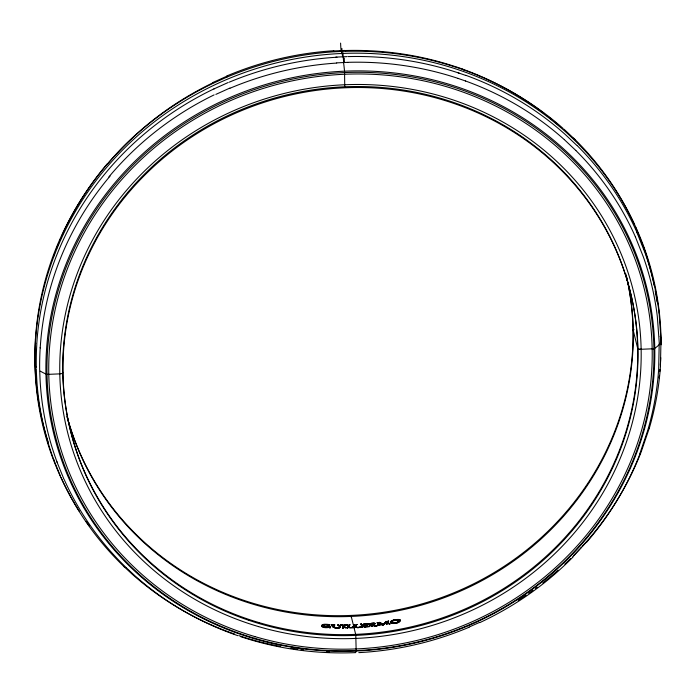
<?xml version="1.0" encoding="UTF-8"?>
<svg xmlns="http://www.w3.org/2000/svg" width="696" height="696" viewBox="0 0 696 696"><rect width="100%" height="100%" fill="white"/><g stroke="black" fill="none" stroke-linecap="round" stroke-linejoin="round"><path stroke-width="1.04" d="M346.312 625.043L347.295 625.226M345.399 625.06L344.642 625.243M346.138 628.053L346.112 627.635A1.505 0.47 0.6 0 1 345.486 627.601L345.538 627.609M346.112 627.635L345.181 627.844M379.868 625.617C378.694 625.556 377.006 620.528 381.121 624.138M341.727 625.095L342.71 625.295M342.475 628.096L342.449 627.679A1.522 0.496 1.3 0 0 343.389 627.609L342.998 625.269L343.485 627.47A2.645 0.818 1.1 0 0 343.502 627.313L343.345 627.035M378.18 623.355L378.18 623.259M340.1 626.765L339.996 626.269L340.126 627.061A12.528 3.88 1.7 0 0 340.118 626.861L340.126 626.878M337.725 625.086L339.474 626.67A7.874 2.436 1.9 0 1 339.596 627.079A3.193 0.992 2 0 1 339.43 627.287L339.335 627.357M366.531 623.86L366.844 623.529L367.088 624.425M378.589 623.433L378.981 622.972M378.589 623.381L378.128 623.381M334.793 625.043L333.836 625.278L334.193 626.844A2.801 0.861 3 0 0 336.733 627.679A3.21 1.044 2.5 0 0 339.526 627.427M378.163 623.599L378.163 623.659A22.307 7.108 -6 0 1 377.885 624.634L377.885 624.59M351.08 616.961L351.193 616.264L355.778 634.761L356.169 650.969A58.212 3.915 87.6 0 1 355.378 652.613L355.595 652.604M331.366 624.66C332.027 626.792 336.168 629.767 339.952 627.635M330.156 626.739L330.017 627.992M660.443 366.192L661.009 339.187L659.077 312.922M329.182 625.669L329.399 624.669L323.631 624.529A5.203 1.531 4.5 0 0 322.883 624.703L321.595 625.443M329.556 625.678L329.399 624.669L329.582 625.382M329.991 627.992L330.017 627.688A2.601 0.8 3.8 0 0 329.904 627.505L329.626 627.348M329.008 625.66L329.034 625.356A2.366 0.722 3.9 0 0 327.981 624.79A3.463 1.035 4.4 0 0 323.483 624.782M329.626 627.662L327.616 627.374A4.133 1.314 4.9 0 1 325.772 627.479M399.008 619.527A4.742 1.418 -10.1 0 0 395.38 619.762C385.019 621.711 394.31 625.756 399.321 621.911C402.566 618.118 391.404 619.91 390.456 622.328A4.55 1.505 -9.7 0 0 393.031 623.285A5.429 1.818 -9.9 0 0 397.407 622.433M378.058 624.068L378.085 624.399M387.515 621.476L388.603 621.067L387.733 621.598M373.508 624.121L374.987 623.372L372.169 623.442M649.177 428.519L641.312 451.513M340.022 627.635A4.654 1.435 2 0 0 340.083 627.192L340.118 627.113M367.653 626.548L367.227 627.079L367.558 625.765M360.589 626.783L360.624 626.687M639.702 453.983L647.497 431.181A310.747 294.321 -14 0 0 658.651 369.367L659.234 342.589L657.32 316.541A310.79 294.382 -13.9 0 0 643.426 257.094L635.352 236.77M366.505 623.59L365.061 624.103M353.09 626.696L353.594 626.974L353.09 627M353.507 626.887L352.872 627.983L353.298 627.409M360.78 626.287L360.258 627.609M353.403 627.461L353.498 626.983M377.919 624.886L377.641 625.365M386.08 621.345L385.697 621.676A33.504 10.797 -7.3 0 1 385.506 621.946L384.192 623.381M321.639 625.399L322.866 624.695A5.003 1.496 4.8 0 1 323.753 624.503L323.918 624.495M339.5 627.218L339.526 627.174A7.526 2.332 1.9 0 0 339.544 626.661L339.561 626.974A6.473 2.001 1.5 0 1 339.5 627.566C338.099 628.618 331.914 626.87 333.654 627.444M330.182 626.609L330.8 626.33L330.504 626.765M587.302 540.696L582.343 546.273M586.136 542.436L572.712 556.93M385.062 622.415L384.627 622.894M382.852 625.33L384.427 623.955M382.93 624.39L384.366 623.677L383.452 624.512M384.488 623.05L383.357 624.617M383.409 624.216L382.478 623.868M384.862 622.99L384.157 623.755M580.655 548.109L581.499 547.195M383.6 624.008L384.096 623.477M384.027 624.382L383.54 624.416M384.053 624.008L384.383 623.659M384.018 623.903C386.297 619.762 388.464 625.887 386.106 622.05M384.096 624.303L383.313 624.808M384.523 623.851L386.271 622.294M579.812 549.022L573.765 555.321M334.028 626.539L333.784 625.199A2.262 0.696 2.9 0 1 333.81 624.991L334.036 624.895A1.958 0.566 2.6 0 1 334.837 624.886A1.514 0.444 2.6 0 0 333.836 624.921M339.317 627.67L339.883 627.383L339.483 627.566M362.381 626.809L361.407 627L362.285 627.174M328.773 627.209L329.33 627.279M385.297 622.746L386.167 622.007M387.254 624.025A1.783 0.574 -8.1 0 0 387.298 623.86L387.194 624.068A1.566 0.522 -7.9 0 1 386.35 624.295L386.393 624.599M355.221 627.209L355.195 627.226A1.618 0.539 -1.1 0 1 354.22 627.4L354.595 627.801M343.424 627.548L343.372 627.575A1.897 0.626 1.4 0 1 342.449 627.688L342.71 627.783M339.37 627.635L338.204 627.783M344.546 624.965L344.581 624.956A1.966 0.574 0.4 0 1 345.433 624.895L344.459 625.008A2.288 0.713 0.7 0 0 344.389 625.243L344.755 627.079M356.387 624.86L357.205 624.451L356.204 624.643A2.48 0.783 -1.8 0 0 356.161 624.86L356.187 625.26M212.898 82.485L227 76.125M212.584 83.563L226.809 77.152M213.916 88.923L228.14 82.519M215.847 94.395L229.941 88.035M479.596 622.381L469.008 627.079M387.681 621.293L387.715 621.284A2.123 0.635 -8.7 0 1 388.603 621.102L388.62 621.25M333.871 625.252L333.897 625.234A1.888 0.583 2.9 0 1 333.845 624.938M374.083 624.182L374.979 623.572L373.674 624.895M373.978 624.225C372.656 625.06 368.41 624.408 372.169 626.209M355.064 627.296L354.595 627.496M369.524 626.6L368.715 626.731M356.317 624.582L356.918 624.469M362.251 626.878L362.207 626.896A1.923 0.644 -2.6 0 1 361.407 627.018L362.137 627.374M355.038 627.609L354.229 627.705M350.018 624.782A3.558 1.053 -0.6 0 0 349.74 624.79L349.018 624.93A2.48 0.774 -0.3 0 0 348.966 625.147M399.113 620.945L395.015 620.327L392.527 621.006L391.587 621.946L392.039 620.945L394.38 620.119A4.42 1.366 -9.8 0 1 396.668 619.936A5.246 1.636 -10 0 1 399.069 620.989C399.252 622.99 394.084 623.625 392.057 622.642C390.813 621.615 397.451 624.016 398.965 621.493A3.358 1.079 -10.6 0 0 399.113 621.31A4.124 1.322 -10.8 0 0 399.191 620.962M373.204 624.503L373.143 624.712M368.741 626.844L368.689 626.426A1.87 0.618 -4.2 0 0 369.472 626.322L369.237 623.92A2.297 0.731 -4.6 0 0 369.089 623.694L369.028 623.686A1.383 0.435 -4.4 0 0 368.019 623.668L368.958 623.964M369.472 626.304L369.585 626.261A1.992 0.67 -4.2 0 1 368.697 626.443L368.723 626.539M347.852 627.844L347.069 627.923M349.166 625.156L349.984 624.956M347.06 627.731L348.078 627.531M370.881 623.442L373.526 623.825M349.157 624.851L349.731 624.773M343.267 627.914L342.484 627.983M371.003 623.407L371.681 623.303M351.837 627.409L351.619 627.444A3.271 1.07 -0.4 0 1 350.532 627.548L350.453 627.653A3.175 1.035 -0.4 0 0 351.75 627.435M327.712 627.357L327.633 627.366A4.124 1.331 5.1 0 1 325.641 627.496L321.665 626.069L323.431 627.07M389.83 623.868L390.03 623.712A2.166 0.696 -8.7 0 1 389.308 623.781L388.89 623.72A5.872 1.879 -8.4 0 1 388.585 623.399L387.533 621.606L388.516 623.303M389.873 624.164L389.873 624.164A1.575 0.505 -8.6 0 1 389.212 624.112M328.164 627.279L329.243 627.261M381.791 624.503L382.835 625.339L382.052 624.921M327.529 627.679C318.107 628.123 321.413 622.859 329.399 625.043M328.277 627.261L325.389 627.366L322.9 626.235M378.633 624.599L380.033 625.487L378.972 625.426M374.953 625.565A3.932 1.27 -6.1 0 0 376.675 625.939L376.371 625.747M375.727 625.817L375.161 625.878A1.392 0.444 -5.6 0 1 374.187 625.782L373.378 625.521M373.256 623.024L374.987 623.355L372.142 623.138M341.057 624.912L340.17 625.243L339.944 626.304M371.725 623.294L373.213 623.494M372.36 626.374C371.734 626.931 370.646 625.426 371.055 625.756M367.07 624.73L366.54 624.469A2.253 0.713 -4 0 0 365.835 623.99A3.402 1.07 -3.6 0 0 363.808 623.999A4.159 1.288 -3.5 0 1 365.356 623.929M365.774 625.417L363.564 625.208M366.575 624.469L367.044 624.26M366.348 625.234L365.896 625.104M363.773 625.46L364.147 627.113M365.374 623.773L364.034 623.877M365.8 625.112L363.904 625.069A2.192 0.696 -3.4 0 0 365.557 625.104L365.53 625.138M366.209 626.757L364.852 626.87M364.721 626.765L364.225 626.8M338.082 627.792L337.499 627.818M363.904 624.312L366.557 624.747M361.363 624.077L360.693 624.121L361.781 624.303A2.314 0.731 -3.1 0 1 361.937 624.512L361.99 624.686M361.381 624.382L360.711 624.425M362.12 627.07L361.433 627.113M360.763 626.591L360.441 626.313A3.002 0.983 -1.9 0 1 357.77 627.34M333.749 50.956L344.781 50.443M334.454 51.765L345.573 51.252M335.776 57.133L346.895 56.611M336.699 62.866L347.73 62.353M358.675 627.592L357.318 627.67M356.813 627.279L356.291 627.418M357.126 627.566L356.761 627.583M349.775 627.67L348.757 627.696M378.067 622.746L377.084 622.885M347.4 628.036L347.034 627.618A1.775 0.583 0.4 0 0 347.922 627.566M344.946 625.069L344.485 625.078M344.259 624.773L343.798 624.782M353.759 624.625L354.664 624.773A2.279 0.713 -1.6 0 1 354.76 624.93L355.273 626.974A2.236 0.705 -1.4 0 1 355.238 627.209L355.282 627.279M343.624 628.088L343.163 628.088M341.762 624.912L342.719 624.991A1.74 0.539 1.2 0 0 341.875 624.912M331.235 624.764L332.218 624.93A2.271 0.696 3.1 0 1 332.384 625.147A2.227 0.687 3.2 0 0 332.244 624.93L332.062 624.86A1.81 0.557 3.4 0 0 331.165 624.764L331.139 624.651M328.912 626.565L328.843 626.67A1.723 0.531 4.3 0 1 328.382 627.096L328.799 626.905L327.233 626.609M337.76 624.895L338.717 625.156A3.741 1.157 1.9 0 1 338.926 625.33L339.5 626.417A26.213 8.117 1.8 0 0 339.187 625.634L339.126 625.573A5.176 1.601 1.9 0 0 338.735 625.156M325.754 627.461L323.57 627.105M365.322 623.973L365.774 624.016M335.846 627.792L335.341 627.757M371.351 624.86L370.864 624.764M377.919 622.972L377.075 622.694A2.018 0.635 -6.2 0 1 377.754 622.633M337.882 624.904L338.691 625.147M335.211 627.74L334.245 627.601M389.073 623.781L389.125 623.781A1.575 0.505 -8.5 0 0 389.812 623.816M375.91 625.547A6.708 2.175 -6.1 0 1 374.726 625.243L374.813 625.269A5.507 1.783 -6.1 0 0 375.988 625.556L376.084 625.556A1.958 0.635 -6 0 0 376.719 625.582L376.754 625.878M361.668 624.564L360.693 624.121M361.711 624.268L361.633 624.251A1.792 0.566 -2.8 0 0 360.719 624.234M354.49 624.982L353.516 624.825M371.394 626.035L372.421 626.487M354.525 624.686L353.89 624.625A2.784 0.853 -1.2 0 0 353.542 624.625M345.146 627.522L345.112 627.514A1.522 0.47 0.8 0 1 344.894 627.287L344.738 626.713M379.181 625.426L378.676 624.921M363.834 625.043L363.808 625.034A2.854 0.905 -3.3 0 1 363.373 624.703L363.356 624.703A9.874 3.115 -3.2 0 1 363.251 624.347L363.242 624.286M455.071 66.485L462.631 69.104M456.785 67.425L464.406 70.07M458.116 72.793L465.737 75.429M458.02 78.396L465.58 81.014M374.665 625.226L373.265 624.756M373.291 625.06L374.222 625.373M373.717 625.93L374.187 626.087A1.383 0.444 -5.6 0 0 375.188 626.2M372.908 625.365L372.082 625.086M372.499 625.226L371.255 624.799M371.281 625.104L370.837 624.66L371.125 625.817M371.438 625.156L372.943 625.669M373.247 623.799L370.559 623.538L370.803 624.512L373.447 624.199L371.951 624.573A3.915 1.262 -5.1 0 1 370.829 624.495M380.442 623.059L379.868 622.468M382.765 625.017L381.956 624.869M380.521 622.824L382.365 623.807M381.652 623.425L382.661 623.964M381.33 623.538L382.635 624.234M381.887 624.556L382.382 624.817M380.816 622.981L379.503 622.276M380.12 623.59L379.494 623.259M379.659 623.633L381.443 624.59M379.929 622.502L380.407 622.763M380.703 623.912L378.659 623.077M380.973 624.051L381.538 624.643M564.36 139.661L575.81 150.449M134.589 575.453L126.08 567.544M564.012 129.204L575.557 140.079M123.409 566.031L131.988 574A313.365 296.722 -13.7 0 0 234.648 634.091M576.88 145.447L565.343 134.563A313.365 296.94 -14.2 0 0 465.789 75.299M322.874 625.861L324.928 626.948L328.042 627.157L324.675 626.878L322.753 625.582A4.254 1.288 4.9 0 1 323.396 624.764M386.367 622.215L387.089 623.677M387.568 621.659L388.612 623.686M63.597 478.343L56.776 461.509M60.404 476.081L53.522 459.108M635.596 227.122L643.739 247.611M636.927 232.481L645.07 252.979A313.374 296.835 -13.8 0 1 659.086 312.913M390.395 622.398L393.092 623.225A5.22 1.749 -9.9 0 0 397.259 622.485L397.433 622.45A5.203 1.731 -10 0 0 397.72 622.346A5.933 1.931 -10.4 0 0 399.617 621.337M332.819 626.861L332.41 625.217L332.74 626.931M340.022 626.374L340.074 626.557A13.059 4.046 1.7 0 1 340.092 626.652L340.005 626.322A18.653 5.777 1.6 0 1 339.952 625.956M344.738 86.782L344.546 71.175A58.212 3.915 87.6 0 0 343.563 62.501M348.078 627.226L348.026 627.461A2.236 0.696 0.1 0 0 348.07 627.244L347.574 625.199A2.271 0.713 0 0 0 347.426 624.965M343.215 626.191L343.337 626.974M344.607 626.209L344.381 625.565M342.989 625.573L343.171 626.339M376.649 625.713L376.614 625.6A1.392 0.444 -5.8 0 0 377.423 625.252L377.824 624.721A11.632 3.706 -6 0 1 377.563 625.13A2.662 0.853 -5.9 0 1 376.875 625.608L376.928 625.565A1.653 0.531 -6 0 1 376.092 625.547M369.698 626L369.628 625.504L369.741 625.948A2.506 0.792 -4.1 0 1 369.733 626.148L369.759 626.252M356.743 627.244L356.152 624.877M354.777 625.252L354.977 625.774M363.651 625.669L363.817 626.583M362.311 625.982L362.172 625.417L362.468 626.861A2.305 0.731 -2.9 0 0 362.451 626.574M349.557 627.566C347.904 621.093 350.149 629.871 349.418 627.305M356.178 624.956L356.648 626.87M347.574 625.199L348.026 627.035L347.922 626.591M369.593 625.591L369.411 624.825L369.593 625.347M356.239 625.217L356.509 626.574M347.574 625.504L347.913 626.565M369.263 624.225L369.463 625.052M369.385 624.73L369.324 624.268M334.106 626.487L334.141 627M334.089 626.792L334.106 626.844A2.74 0.844 3 0 0 336.707 627.731A2.801 0.861 3 0 0 339.605 627.235M370.733 624.442L370.69 624.051M369.367 624.643L369.237 623.92M362.155 625.591L361.955 624.529L362.399 626.33M349.383 627.157L349.253 626.33M633.003 329.478L637.945 349.418L653.909 348.74A58.212 18.253 -1.1 0 0 660.165 336.368M354.769 624.947L355.256 627.183M344.381 625.26L344.798 626.966M333.784 625.199L334.176 627.148M62.466 371.612L62.744 372.734A3.202 1 -1.1 0 1 59.804 373.865L48.772 374.335A3.202 1 -1.1 0 1 45.936 373.97A58.212 18.253 -1.1 0 1 39.672 370.655A310.738 294.304 -14.2 0 1 40.229 347.452M363.834 626.426C364.069 627.94 363.364 624.434 363.712 625.922M355.125 626.644L354.986 626.078M349.018 625.391L349.122 626.104M349.044 625.504L349.096 625.991M376.806 625.695L376.988 625.974A2.914 0.94 -5.8 0 0 377.624 625.365M366.305 625.069L366.366 625.539M351.845 627.47A2.941 0.94 -0.5 0 0 352.985 626.696L353.055 627M394.493 620.049A4.942 1.583 -10.7 0 1 398.86 621.337M394.449 620.032A3.48 1.114 -9 0 0 391.587 621.763A5.359 1.731 -9.6 0 0 393.101 622.755M399.113 621.31A3.576 1.166 -9.6 0 1 398.973 621.493A3.297 1.087 -9.7 0 1 398.504 621.876A3.175 1.027 -10.3 0 1 396.302 622.589A4.402 1.462 -10.1 0 1 393.231 622.685M395.371 619.753A4.924 1.47 -10.1 0 1 399.434 619.605M395.345 619.666A5.577 1.749 -9.7 0 0 391.691 620.884A5.446 1.74 -8.7 0 0 390.352 622.381M399.147 619.466A5.29 1.662 -10.4 0 1 397.329 622.389M353.22 627A3.062 1.061 -0.3 0 1 350.532 628.001M352.994 626.696A3.01 0.957 -0.5 0 1 351.95 627.444M360.424 626.626A3.062 1.061 -1.8 0 1 357.727 627.696M367.671 626.078A3.071 1.018 -3.4 0 1 364.756 627.139M367.653 625.774A3.088 1.027 -3.3 0 1 364.739 626.852M384.775 623.346A25.978 8.074 -8.9 0 1 385.419 622.746M368.01 623.659A1.905 0.6 -4.3 0 1 368.889 623.625M340.205 625.565A2.48 0.766 1.4 0 1 340.918 625.173M340.205 625.26A2.41 0.739 1.4 0 1 340.918 624.86M340.1 626.878A4.715 1.462 1.7 0 1 340.022 627.331M336.699 628.036A2.732 0.844 3.4 0 1 334.071 627.148M339.491 627.731A3.202 1.027 2.5 0 1 336.716 627.957M323.649 624.303A7.769 2.279 4.5 0 1 329.469 624.617M324.64 624.912A3.08 0.94 4.2 0 1 329.295 625.643M324.675 624.608A3.071 0.94 4 0 1 329.321 625.339M322.909 625.365A3.863 1.148 4.7 0 1 324.51 624.851M322.935 625.06A3.872 1.157 4.7 0 1 324.527 624.538M625.878 274.015A288.379 273.163 -13.9 0 1 413.441 607.277A288.379 273.163 -13.9 0 1 67.007 416.443M633.256 330.47A3.202 1 -1.1 0 1 634.013 329.73M641.138 349.279A3.202 1 -1.1 0 1 637.693 348.418M340.161 51.165A58.212 3.915 87.6 0 1 340.622 50.59M341.379 51.4A58.212 3.915 87.6 0 1 342.702 56.767M654.762 348.226A3.202 1 -1.1 0 1 652.161 348.818M344.32 58.159A8.857 0.592 87.6 0 1 343.789 62.083A8.857 0.592 87.6 0 1 342.989 52.774M341.266 51.756A8.857 0.592 87.6 0 1 340.596 43.1M341.927 48.485A8.857 0.592 87.6 0 1 341.788 52.217M79.448 511.43A314.018 297.444 -13.9 0 1 264.889 65.981A314.018 297.444 -13.9 0 1 661.087 344.798M660.756 357.7A314.018 297.444 -13.9 0 1 660.295 365.209M659.947 369.472A314.018 297.444 -13.9 0 1 659.747 371.594M659.303 375.857A314.018 297.444 -13.9 0 1 659.06 377.989M89.262 525.819A314.018 297.444 -13.9 0 1 86.104 521.391M399.46 619.597A4.802 1.531 -10.7 0 1 399.582 621.337M342.85 625.034A2.297 0.713 0.9 0 1 342.98 625.252M626.53 276.817A288.379 273.163 -13.9 0 1 411.997 606.581A288.379 273.163 -13.9 0 1 67.164 416.947M344.781 50.53A310.799 294.312 -13.9 0 1 455.045 66.555M462.623 69.121A310.825 294.417 -13.9 0 1 544.559 113.805M547.03 115.719A310.825 294.417 -13.9 0 1 560.628 127.064M53.714 256.093A310.799 294.399 -13.9 0 1 54.662 253.509M56.289 249.212A310.799 294.399 -13.9 0 1 58.655 243.322M59.882 240.398A310.799 294.399 -13.9 0 1 60.726 238.45M62.005 235.544A310.799 294.399 -13.9 0 1 107.288 163.76M107.532 163.943A310.781 294.095 -14.3 0 1 213.037 82.763M226.905 75.925A310.808 294.634 -13.8 0 1 333.741 50.738M355.264 652.63A310.79 294.382 -13.9 0 1 240.807 636.692M347.896 62.336A310.79 294.382 -13.9 0 1 458.194 78.448M465.493 80.98A310.79 294.382 -13.9 0 1 564.282 139.583M575.749 150.388A310.79 294.382 -13.9 0 1 635.317 236.684M237.875 635.683A310.747 294.321 -14 0 1 135.059 575.862M126.533 567.971A310.747 294.321 -14 0 1 63.901 478.918M57.107 462.257A310.747 294.321 -14 0 1 39.768 371.473M40.22 347.957A310.747 294.321 -14 0 1 110.038 176.114M469.078 627.253A310.816 294.625 -13.9 0 1 358.805 652.63M108.898 176.906A310.816 294.625 -13.9 0 1 214.107 94.891M230.037 88.244A310.808 294.164 -14 0 1 336.707 63.075M639.885 454.044A310.799 294.599 -13.4 0 1 586.345 542.602M572.921 557.113A310.825 294.712 -13.6 0 1 479.727 622.642M643.748 247.611A313.374 296.827 -14 0 1 654.179 285.404M655.232 290.911A313.374 296.827 -14 0 1 657.015 301.977M35.435 339.3A313.374 296.827 -14 0 1 212.123 83.807M226.391 77.352A313.374 296.827 -14 0 1 334.028 51.791M573.6 138.121A313.374 296.827 -14 0 1 634.465 224.573M345.573 51.347A313.374 296.731 -13.8 0 1 456.75 67.512M463.327 69.774A313.374 296.731 -13.8 0 1 563.134 128.49M660.478 365.922A313.374 296.835 -13.8 0 1 649.281 428.257M641.138 452.043A313.374 296.835 -13.8 0 1 587.659 540.34M570.563 558.566A313.374 296.835 -13.8 0 1 564.804 564.099M558.157 570.146A313.374 296.835 -13.8 0 1 542.758 582.943M537.173 587.198A313.374 296.835 -13.8 0 1 535.476 588.451M532.936 590.304A313.374 296.835 -13.8 0 1 528.647 593.331M526.045 595.123A313.374 296.835 -13.8 0 1 518.155 600.326M329.304 651.882A313.374 296.835 -13.8 0 1 326.633 651.778M303.552 649.951A313.374 296.835 -13.8 0 1 300.898 649.638M297.366 649.177A313.374 296.835 -13.8 0 1 290.841 648.228M280.636 646.48A313.374 296.835 -13.8 0 1 238.928 635.648M124.549 567.092A313.374 296.835 -13.8 0 1 61.048 477.491M53.966 460.273A313.374 296.835 -13.8 0 1 36.296 368.75M36.792 343.537A313.374 296.835 -13.8 0 1 214.385 88.679M347.983 56.593A313.374 296.835 -13.8 0 1 459.169 73.167M36.818 344.102A313.391 296.792 -14.2 0 0 36.305 367.488A58.212 18.253 -1.1 0 1 34.948 362.129A313.391 296.896 -13.6 0 1 35.4 338.735M577.306 145.716A313.391 296.792 -14.2 0 1 637.171 232.882M48.215 442.195A313.374 296.792 -14.2 0 1 34.991 362.129M229.245 82.172A313.365 296.722 -13.7 0 1 336.96 57.22M378.172 623.477L378.145 622.998L378.172 623.459M346.382 624.851L346.347 624.851A1.879 0.583 0.2 0 1 347.226 624.877L346.417 624.851M327.285 626.304L328.634 626.504L327.355 626.304M259.356 622.702A288.379 273.163 -13.9 0 0 631.898 298.801A288.379 273.163 -13.9 0 0 159.41 160.228A288.379 273.163 -13.9 0 0 259.356 622.702M258.59 626.609A291.589 276.19 -13.9 0 0 635.274 299.115A291.589 276.19 -13.9 0 0 157.54 159.001A291.589 276.19 -13.9 0 0 258.59 626.609M254.127 638.667A305.379 289.258 -13.9 0 0 648.628 295.687A305.379 289.258 -13.9 0 0 148.3 148.944A305.379 289.258 -13.9 0 0 254.127 638.667M255.101 636.666A302.647 286.674 -13.9 0 0 646.079 296.748A302.647 286.674 -13.9 0 0 150.223 151.319A302.647 286.674 -13.9 0 0 255.101 636.666M248.716 620.275A288.379 273.163 -13.9 0 0 634.239 310.581A288.379 273.163 -13.9 0 0 168.458 153.877A288.379 273.163 -13.9 0 0 248.716 620.275M254.553 638.258A304.404 288.335 -13.9 0 0 647.793 296.365A304.404 288.335 -13.9 0 0 149.057 150.092A304.404 288.335 -13.9 0 0 254.553 638.258"/></g></svg>
